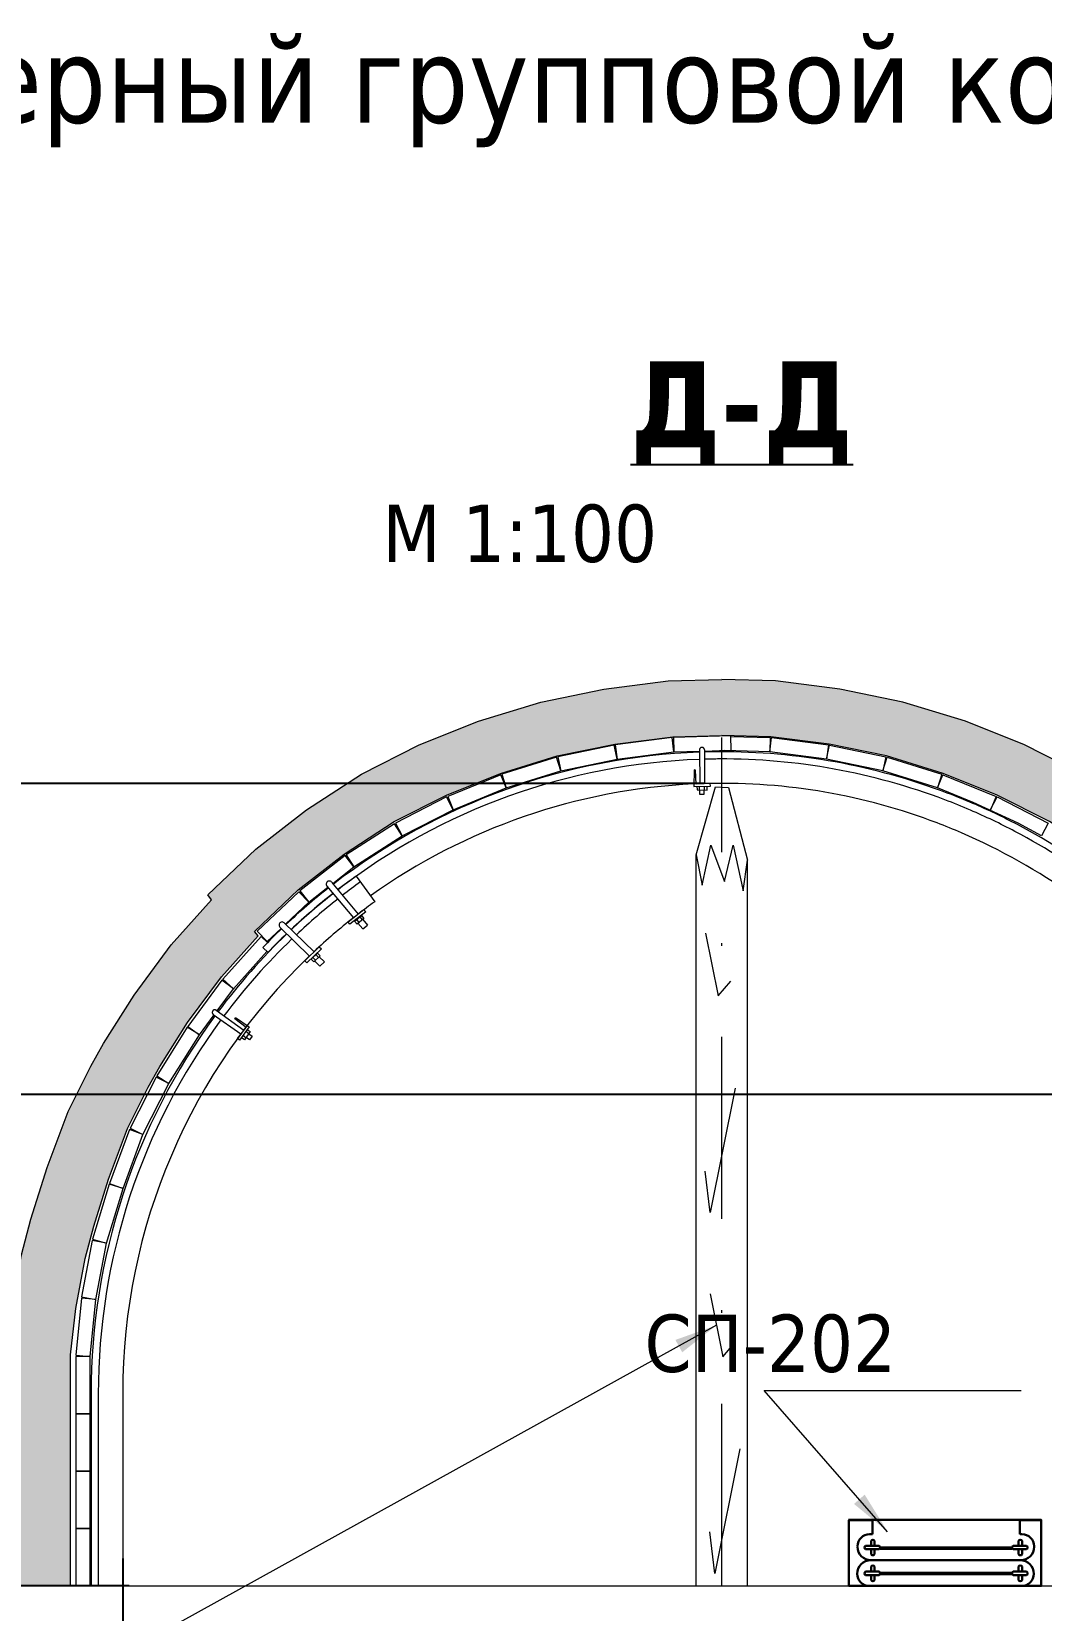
# Model space of a CAD drawing. Header units: millimetres. Extents: x 2161 to 3506, y -1213 to -250.
# Drawn here: x 2537.9 to 2573.1, y -492.8 to -437.8 of the extents above; entities that cross this region are included whole.
import ezdxf

# ---------------------------------------------------------------- set-up
doc = ezdxf.new("R2010")
doc.units = ezdxf.units.MM
for name, pattern in [('ACAD_ISO02W100', [15, 12, -3]), ('DASHED', [0.75, 0.5, -0.25]), ('штрихпунктирная2', [12.7, 6.35, -3.175, 0, -3.175])]:
    doc.linetypes.add(name, pattern=pattern)
doc.styles.add('стиль', font='TAHOMA.TTF')
doc.dimstyles.new('Копия DIN', dxfattribs={"dimtxt": 2, "dimasz": 2.5, "dimexe": 0.5, "dimexo": 0.625, "dimtad": 0, "dimdec": 0, "dimlfac": 100, "dimzin": 4, "dimdsep": 46, "dimtxsty": 'стиль', "dimcen": 2.5, "dimclre": 256, "dimclrt": 256, "dimadec": 0, "dimazin": 2, "dimtfac": 1, "dimtdec": 0, "dimtmove": 0, "dimatfit": 3, "dimfxl": 0, "dimtvp": 1, "dimtolj": 1, "dimtzin": 0, "dimlwd": 0, "dimarcsym": 0})

# ---------------------------------------------------------------- blocks, each defined once
blk = doc.blocks.new('*D399')
at = {"lineweight": -2}
for p, q in [((2541.085, -491.04), (2541.085, -495.893)), ((2582.885, -491.04), (2582.885, -495.893))]:
    blk.add_line(p, q, dxfattribs=at)
at = {"color": 0, "lineweight": 0}
blk.add_line((2542.585, -495.393), (2581.385, -495.393), dxfattribs=at)
at = {"color": 0, "lineweight": 15}
for points in [[(2542.585, -495.143), (2542.585, -495.643), (2541.085, -495.393)], [(2581.385, -495.143), (2581.385, -495.643), (2582.885, -495.393)]]:
    blk.add_solid(points, dxfattribs=at)
at = {"layer": 'Defpoints', "color": 0, "lineweight": 15}
for p in [(2541.085, -490.415), (2582.885, -490.415), (2582.885, -495.393)]:
    blk.add_point(p, dxfattribs=at)
at = {"lineweight": 15, "insert": (2561.972, -494.139), "char_height": 1.2, "attachment_point": 5, "style": 'стиль'}
blk.add_mtext('\\A1;4180', dxfattribs=at)
blk = doc.blocks.new('*D400')
at = {"lineweight": -2}
for p, q in [((2561.36, -463.996), (2530.493, -463.996)), ((2541.31, -491.993), (2530.493, -491.993))]:
    blk.add_line(p, q, dxfattribs=at)
at = {"color": 0, "lineweight": 0}
blk.add_line((2530.993, -490.493), (2530.993, -465.496), dxfattribs=at)
at = {"color": 0, "lineweight": 15}
for points in [[(2530.743, -465.496), (2531.243, -465.496), (2530.993, -463.996)], [(2530.743, -490.493), (2531.243, -490.493), (2530.993, -491.993)]]:
    blk.add_solid(points, dxfattribs=at)
at = {"layer": 'Defpoints', "color": 0, "lineweight": 15}
for p in [(2530.993, -463.996), (2561.985, -463.996), (2541.935, -491.993)]:
    blk.add_point(p, dxfattribs=at)
at = {"lineweight": 15, "insert": (2529.738, -480.085), "char_height": 1.2, "attachment_point": 5, "rotation": 90, "style": 'стиль'}
blk.add_mtext('\\A1;2800', dxfattribs=at)

msp = doc.modelspace()

# ---------------------------------------------------------------- hatches: boundary and pattern name
at = {"lineweight": 0}
h = msp.add_hatch(dxfattribs=at)
h.set_pattern_fill('GRAVEL', scale=0.1, style=0)
h.set_pattern_definition([(228.0128, (-905.2147, 573.1194), (-20.320017266, -22.86002809), [0.341721, -33.8305]), (184.9697, (-905.4433, 572.8654), (30.4800493062, 2.5399820754), [0.586405, -58.054]), (132.5104, (-906.0275, 572.8146), (25.399981518, -27.9400272925), [0.413482, -40.9347]), (267.2737, (-907.0181, 572.1796), (2.539988971, 50.7999836534), [0.534005, -52.8664]), (292.8337, (-907.0435, 571.6462), (-12.7000360555, 30.48001733), [0.523634, -51.8398]), (357.2737, (-906.8403, 571.1636), (-50.7999836534, 2.539988971), [0.534005, -52.8664]), (37.6942, (-906.3069, 571.1382), (-33.0200208612, -25.399977357), [0.706194, -69.9131]), (72.2553, (-905.7481, 571.57), (17.7800355655, 55.880016206), [0.66672, -66.0053]), (121.4296, (-905.5449, 572.205), (-20.3200052353, 33.01996116), [0.535813, -53.0455]), (175.2364, (-905.8243, 572.6622), (27.939978053, -2.539976163), [0.611713, -29.9739]), (222.3974, (-906.433895, 572.713004), (-30.4800009172, -27.9399636506), [0.791078, -78.3168]), (138.8141, (-904.5035, 572.1542), (-17.779988674, 15.239976557), [0.270005, -26.7306]), (171.4692, (-904.7067, 572.332), (33.0199495956, -5.0800128), [0.513682, -50.8546]), (225, (-905.2147, 572.4082), (-5e-16, -2.5399983), [0.359209, -3.23289]), (203.1986, (-905.3925, 572.713), (12.700042826, 5.080022274), [0.193441, -19.1506]), (291.8014, (-905.5703, 572.6368), (-2.54000178, 7.62000491), [0.273566, -13.4048]), (30.9638, (-905.4687, 572.3828), (7.619991955, 5.08000396), [0.44432, -14.3663]), (161.5651, (-905.0877, 572.6114), (5.08000232, -2.53999622), [0.321287, -7.7109]), (16.3895, (-907.0435, 572.6368), (25.400014014, 7.61998415), [0.450088, -44.5588]), (70.3462, (-906.6117, 572.7638), (-10.159971689, -27.9399604885), [0.377599, -37.3822]), (293.1986, (-905.0877, 573.1194), (-5.080022274, 12.700042826), [0.38688, -18.9572]), (343.6105, (-904.9353, 572.7638), (-25.400014014, 7.61998415), [0.450088, -44.5588]), (339.444, (-907.0435, 571.062), (-12.700015764, 5.079993836), [0.434035, -21.2677]), (294.7751, (-906.6371, 570.9096), (-12.699970404, 27.939987026), [0.363672, -36.0036]), (66.8014, (-905.0623, 570.5794), (5.080022274, 12.700042826), [0.38688, -18.9572]), (17.354, (-904.9099, 570.935), (-33.020001782, -10.1599846756), [0.425783, -42.1524]), (69.444, (-906.3069, 570.5794), (-5.079993836, -12.700015764), [0.217018, -21.4848]), (101.3099, (-905.2147, 570.5794), (-2.53998746, 10.15996746), [0.129515, -12.822]), (165.9638, (-905.2401, 570.7064), (7.62000535, -2.5399956), [0.523634, -9.94905]), (186.009, (-905.7481, 570.8334), (25.3999625444, 2.5399940685), [0.485267, -48.0414]), (303.6901, (-905.4687, 572.1542), (-2.54000087, 5.0799951), [0.366324, -8.79178]), (353.1572, (-905.2655, 571.8494), (43.1800178566, -5.0800227517), [0.639557, -63.316]), (60.9454, (-904.6305, 571.7732), (-10.159976366, -17.779957611), [0.261508, -25.8894]), (90, (-904.5035, 572.0018), (-2.54, 2.54), [0.1524, -2.3876]), (120.2564, (-905.7989, 570.9096), (10.159978467, -17.7799910325), [0.352867, -34.9339]), (48.0128, (-905.9767, 571.2144), (20.320017266, 22.86002809), [0.683443, -33.4888]), (0, (-905.5195, 571.7224), (2.54, 2.54), [0.6604, -1.8796]), (325.3048, (-904.8591, 571.7224), (-25.399955991, 17.7800016905), [0.40161, -39.7593]), (254.0546, (-904.5289, 571.4938), (-2.54000648, -10.160024203), [0.369829, -18.1217]), (207.646, (-904.6305, 571.1382), (-48.259983049, -25.4000159747), [0.602145, -59.6125]), (175.4261, (-905.1639, 570.8588), (-33.0200076047, 2.5399877112), [0.637029, -63.0658]), (175.4261, (-905.1639, 570.8588), (-33.0200076047, 2.5399877112), [0.637029, -63.0658])])
h.paths.add_polyline_path([(2586.347, -480.184), (2584.213, -480.676), (2584.519, -482.311), (2584.702, -483.937), (2584.702, -491.993), (2586.973, -491.993), (2586.973, -484.144), (2586.772, -482.355), (2586.414, -480.442)])
h.paths.add_polyline_path([(2579.254, -470.532), (2581.476, -470.019), (2581.189, -469.631), (2579.782, -468.056), (2579.917, -467.891), (2578.236, -466.296), (2576.476, -464.922), (2574.555, -463.679), (2572.548, -462.657), (2570.479, -461.833), (2568.301, -461.159), (2566.097, -460.707), (2563.86, -460.423), (2561.985, -460.37), (2560.11, -460.423), (2557.873, -460.707), (2555.669, -461.159), (2553.491, -461.833), (2551.422, -462.657), (2549.415, -463.679), (2547.494, -464.922), (2545.734, -466.296), (2544.053, -467.891), (2544.188, -468.056), (2542.781, -469.631), (2541.483, -471.386), (2540.414, -473.076), (2539.978, -473.861), (2539.18, -475.449), (2538.449, -477.401), (2537.882, -479.2), (2537.555, -480.442), (2537.198, -482.355), (2536.997, -484.144), (2536.997, -491.993), (2539.268, -491.993), (2539.268, -483.937), (2539.451, -482.311), (2539.776, -480.572), (2540.073, -479.442), (2540.589, -477.807), (2541.253, -476.033), (2541.978, -474.589), (2542.375, -473.875), (2543.347, -472.339), (2544.527, -470.743), (2545.806, -469.312), (2545.683, -469.161), (2547.211, -467.712), (2548.811, -466.462), (2550.558, -465.332), (2552.383, -464.403), (2554.263, -463.655), (2556.244, -463.042), (2558.247, -462.631), (2560.281, -462.373), (2561.985, -462.324), (2563.689, -462.373), (2565.723, -462.631), (2567.726, -463.042), (2569.707, -463.655), (2571.587, -464.403), (2573.412, -465.332), (2575.159, -466.462), (2576.759, -467.712), (2578.287, -469.161), (2578.164, -469.312)])

# ---------------------------------------------------------------- linework, layer by layer
at = {"color": 7, "linetype": 'штрихпунктирная2', "lineweight": 15}
msp.add_line((2561.985, -491.993), (2561.985, -462.396), dxfattribs=at)
at = {"color": 7, "lineweight": 15}
for p, q in [((2562.298, -462.36), (2563.672, -462.398)), ((2563.672, -462.398), (2563.658, -462.898)), ((2563.658, -462.898), (2562.076, -462.854)), ((2570.756, -464.668), (2569.509, -464.157)), ((2561.085, -491.993), (2561.085, -466.491)), ((2562.885, -491.993), (2562.885, -466.676)), ((2549.233, -467.233), (2549.875, -468.126)), ((2546.159, -469.9), (2545.972, -469.72)), ((2539.985, -485.263), (2539.985, -491.993)), ((2540.235, -485.263), (2540.235, -491.993)), ((2541.085, -485.263), (2541.085, -491.993)), ((2541.085, -491.993), (2539.985, -491.993)), ((2541.085, -491.993), (2582.885, -491.993))]:
    msp.add_line(p, q, dxfattribs=at)
at = {"linetype": 'Continuous', "lineweight": 9}
msp.add_line((2572.318, -465.38), (2570.756, -464.668), dxfattribs=at)
at = {"linetype": 'Continuous', "lineweight": 13}
for p, q in [((2548.209, -467.579), (2549.134, -468.689)), ((2548.372, -467.44), (2549.303, -468.558)), ((2549.501, -468.404), (2548.946, -468.836)), ((2549.565, -468.48), (2549.011, -468.912)), ((2549.353, -468.657), (2549.439, -468.763)), ((2549.501, -468.404), (2549.565, -468.48)), ((2546.572, -469.015), (2547.607, -470.024)), ((2546.572, -469.015), (2547.607, -470.024)), ((2546.719, -468.86), (2547.761, -469.876)), ((2546.719, -468.86), (2547.761, -469.876)), ((2549.011, -468.912), (2548.946, -468.836)), ((2549.241, -468.746), (2549.327, -468.852)), ((2549.293, -468.879), (2549.456, -469.075)), ((2549.456, -469.075), (2549.624, -468.943)), ((2549.46, -468.746), (2549.624, -468.943)), ((2547.941, -469.702), (2547.434, -470.19)), ((2547.941, -469.702), (2547.434, -470.19)), ((2548.014, -469.771), (2547.507, -470.259)), ((2548.014, -469.771), (2547.507, -470.259)), ((2547.941, -469.702), (2548.014, -469.771)), ((2547.507, -470.259), (2547.434, -470.19)), ((2547.719, -470.069), (2547.816, -470.166)), ((2547.784, -470.197), (2547.966, -470.374)), ((2547.821, -469.969), (2547.917, -470.066)), ((2547.821, -469.969), (2547.917, -470.066)), ((2547.869, -470.012), (2547.875, -470.018)), ((2547.936, -470.047), (2548.12, -470.225)), ((2547.936, -470.047), (2548.12, -470.225)), ((2547.966, -470.374), (2548.12, -470.225)), ((2547.966, -470.374), (2548.12, -470.225))]:
    msp.add_line(p, q, dxfattribs=at)
at = {"linetype": 'Continuous', "lineweight": 20}
msp.add_line((2547.941, -469.702), (2548.014, -469.771), dxfattribs=at)
at = {"linetype": 'ByBlock', "lineweight": -2}
msp.add_line((2161.234, -474.836), (2782.97, -474.836), dxfattribs=at)
at = {"linetype": 'Continuous', "lineweight": 30}
msp.add_line((2566.405, -489.69), (2573.12, -489.69), dxfattribs=at)
at = {"color": 0, "linetype": 'Continuous', "lineweight": 15}
for p, q in [((2566.72, -490.608), (2566.72, -490.63)), ((2572.48, -490.187), (2572.373, -490.187))]:
    msp.add_line(p, q, dxfattribs=at)
at = {"color": 7, "lineweight": 30}
for p, q in [((2567.469, -490.592), (2566.997, -490.592)), ((2567.469, -490.714), (2566.997, -490.714)), ((2567.189, -490.417), (2567.189, -490.592)), ((2567.189, -490.714), (2567.189, -490.889)), ((2567.311, -490.417), (2567.311, -490.592)), ((2567.311, -490.714), (2567.311, -490.889)), ((2572.616, -490.592), (2572.143, -490.592)), ((2572.616, -490.714), (2572.143, -490.714)), ((2572.336, -490.417), (2572.336, -490.592)), ((2572.336, -490.714), (2572.336, -490.889)), ((2572.457, -490.417), (2572.457, -490.592)), ((2572.457, -490.714), (2572.457, -490.889)), ((2567.469, -491.495), (2566.997, -491.495)), ((2567.469, -491.617), (2566.997, -491.617)), ((2567.189, -491.32), (2567.189, -491.495)), ((2567.189, -491.617), (2567.189, -491.792)), ((2567.311, -491.32), (2567.311, -491.495)), ((2567.311, -491.617), (2567.311, -491.792)), ((2572.616, -491.495), (2572.143, -491.495)), ((2572.616, -491.617), (2572.143, -491.617)), ((2572.336, -491.32), (2572.336, -491.495)), ((2572.336, -491.617), (2572.336, -491.792)), ((2572.457, -491.32), (2572.457, -491.495)), ((2572.457, -491.617), (2572.457, -491.792))]:
    msp.add_line(p, q, dxfattribs=at)
at = {"color": 0, "linetype": 'Continuous', "lineweight": 30}
for p, q in [((2567.243, -490.187), (2567.141, -490.187)), ((2567.188, -491.098), (2572.41, -491.098))]:
    msp.add_line(p, q, dxfattribs=at)
at = {"color": 7, "linetype": 'DASHED', "lineweight": 15}
msp.add_line((2573.125, -491.446), (2573.128, -491.446), dxfattribs=at)
at = {"color": 7, "lineweight": 0}
for points in [[(2536.997, -491.993), (2536.997, -484.144), (2537.198, -482.355), (2537.555, -480.442), (2537.882, -479.2), (2538.449, -477.401), (2539.18, -475.449), (2539.978, -473.861), (2540.414, -473.076), (2541.483, -471.386), (2542.781, -469.631), (2544.188, -468.056), (2544.053, -467.891), (2545.734, -466.296), (2547.494, -464.922), (2549.415, -463.679), (2551.422, -462.657), (2553.491, -461.833), (2555.669, -461.159), (2557.873, -460.707), (2560.11, -460.423), (2561.985, -460.37)], [(2581.476, -470.019), (2581.189, -469.631), (2579.782, -468.056), (2579.917, -467.891), (2578.236, -466.296), (2576.476, -464.922), (2574.555, -463.679), (2572.548, -462.657), (2570.479, -461.833), (2568.301, -461.159), (2566.097, -460.707), (2563.86, -460.423), (2561.985, -460.37)], [(2539.268, -491.993), (2539.268, -483.937), (2539.451, -482.311), (2539.776, -480.572), (2540.073, -479.442), (2540.589, -477.807), (2541.253, -476.033), (2541.978, -474.589), (2542.375, -473.875), (2543.347, -472.339), (2544.527, -470.743), (2545.806, -469.312), (2545.683, -469.161), (2547.211, -467.712), (2548.811, -466.462), (2550.558, -465.332), (2552.383, -464.403), (2554.263, -463.655), (2556.244, -463.042), (2558.247, -462.631), (2560.281, -462.373), (2561.985, -462.324)], [(2579.254, -470.532), (2578.164, -469.312), (2578.287, -469.161), (2576.759, -467.712), (2575.159, -466.462), (2573.412, -465.332), (2571.587, -464.403), (2569.707, -463.655), (2567.726, -463.042), (2565.723, -462.631), (2563.689, -462.373), (2561.985, -462.324)], [(2561.085, -466.491), (2561.763, -464.123), (2562.216, -464.136), (2562.885, -466.676)], [(2561.086, -466.487), (2561.299, -467.552), (2561.596, -466.152), (2562.081, -467.417), (2562.377, -466.152), (2562.727, -467.74), (2562.885, -466.676)], [(2561.412, -469.222), (2561.855, -471.413), (2562.297, -470.9)], [(2562.447, -474.625), (2561.582, -478.971), (2561.404, -477.522)], [(2561.575, -481.806), (2562.017, -483.997), (2562.46, -483.484)], [(2562.61, -487.209), (2561.745, -491.555), (2561.567, -490.106)], [(2539.268, -491.993), (2536.997, -491.993)]]:
    msp.add_lwpolyline(points, dxfattribs=at)
at = {"color": 7, "lineweight": 15}
for points in [[(2560.249, -462.402), (2558.265, -462.655), (2558.328, -463.151), (2560.312, -462.898), (2560.249, -462.402)], [(2562.298, -462.342), (2560.298, -462.398), (2560.312, -462.898), (2561.205, -462.873)], [(2561.9, -462.853), (2562.312, -462.842), (2562.298, -462.342)], [(2563.721, -462.402), (2565.705, -462.655), (2565.641, -463.151), (2563.658, -462.898), (2563.721, -462.402)], [(2556.223, -463.086), (2554.313, -463.679), (2554.461, -464.157), (2556.371, -463.563), (2556.223, -463.086)], [(2558.226, -462.662), (2556.268, -463.074), (2556.371, -463.563), (2558.328, -463.151), (2558.226, -462.662)], [(2561.381, -462.868), (2561.9, -462.853)], [(2565.744, -462.662), (2567.702, -463.074), (2567.599, -463.563), (2565.641, -463.151), (2565.744, -462.662)], [(2567.747, -463.086), (2569.657, -463.679), (2569.509, -464.157), (2567.599, -463.563), (2567.747, -463.086)], [(2554.272, -463.694), (2552.421, -464.452), (2552.611, -464.915), (2554.461, -464.157), (2554.272, -463.694)], [(2569.509, -464.157), (2569.698, -463.694)], [(2569.698, -463.694), (2571.549, -464.452), (2571.359, -464.915)], [(2552.382, -464.47), (2550.604, -465.385), (2550.832, -465.83), (2552.611, -464.915), (2552.382, -464.47)], [(2571.35, -464.933), (2571.588, -464.47)], [(2571.588, -464.47), (2573.366, -465.385), (2573.138, -465.83), (2572.318, -465.38)], [(2550.562, -465.409), (2548.879, -466.49), (2549.149, -466.91), (2550.832, -465.83), (2550.562, -465.409)], [(2548.841, -466.517), (2547.266, -467.749), (2547.574, -468.143), (2548.243, -467.62)], [(2548.412, -467.488), (2549.149, -466.91), (2548.841, -466.517)], [(2547.23, -467.78), (2545.779, -469.156), (2546.123, -469.519), (2546.612, -469.055)], [(2546.768, -468.907), (2547.574, -468.143), (2547.23, -467.78)], [(2545.91, -469.338), (2544.573, -470.825), (2544.945, -471.16), (2546.115, -469.858)], [(2546.141, -469.546), (2545.91, -469.338)], [(2544.542, -470.863), (2543.357, -472.474), (2543.759, -472.771), (2544.271, -472.075)], [(2544.376, -471.933), (2544.945, -471.16), (2544.542, -470.863)], [(2543.335, -472.506), (2542.276, -474.203), (2542.7, -474.467), (2543.759, -472.771), (2543.335, -472.506)], [(2542.255, -474.24), (2541.346, -476.022), (2541.792, -476.249), (2542.7, -474.467), (2542.255, -474.24)], [(2541.323, -476.075), (2540.627, -477.95), (2541.096, -478.124), (2541.792, -476.249), (2541.323, -476.075)], [(2540.617, -477.979), (2540.036, -479.893), (2540.515, -480.038), (2541.096, -478.124), (2540.617, -477.979)], [(2540.023, -479.945), (2539.652, -481.91), (2540.144, -482.003), (2540.515, -480.038), (2540.023, -479.945)], [(2539.646, -481.953), (2539.447, -483.943), (2539.945, -483.993), (2540.144, -482.003), (2539.646, -481.953)], [(2539.445, -483.993), (2539.445, -485.993), (2539.945, -485.993), (2539.945, -483.993), (2539.445, -483.993)], [(2539.445, -485.993), (2539.445, -487.993), (2539.945, -487.993), (2539.945, -485.993), (2539.445, -485.993)], [(2539.445, -487.993), (2539.445, -489.993), (2539.945, -489.993), (2539.945, -487.993), (2539.445, -487.993)], [(2539.445, -489.993), (2539.445, -491.993), (2539.945, -491.993), (2539.945, -489.993), (2539.445, -489.993)], [(2573.125, -491.658), (2573.128, -491.658)]]:
    msp.add_lwpolyline(points, dxfattribs=at)
at = {"linetype": 'ACAD_ISO02W100', "lineweight": 0, "ltscale": 0.3}
for points in [[(2561.205, -462.82), (2561.215, -464.014)], [(2561.381, -462.83), (2561.375, -464.006)], [(2561.574, -464.006), (2561.085, -464.023), (2561.064, -463.533), (2561.021, -463.527), (2561.007, -464.102), (2561.585, -464.092), (2561.574, -464.006)], [(2561.118, -464.1), (2561.121, -464.228), (2561.475, -464.232), (2561.472, -464.094)], [(2561.208, -464.229), (2561.21, -464.098)], [(2561.208, -464.229), (2561.211, -464.375), (2561.367, -464.372), (2561.368, -464.231)], [(2561.384, -464.231), (2561.382, -464.095)], [(2544.34, -471.907), (2545.305, -472.61)], [(2544.246, -472.057), (2545.207, -472.735)], [(2545.091, -472.897), (2545.388, -472.508), (2545.002, -472.207), (2545.022, -472.168), (2545.498, -472.491), (2545.154, -472.956), (2545.091, -472.897)], [(2545.432, -472.58), (2545.535, -472.657), (2545.332, -472.947), (2545.221, -472.865)], [(2545.384, -472.873), (2545.275, -472.793)], [(2545.485, -472.729), (2545.377, -472.654)], [(2545.485, -472.729), (2545.602, -472.816), (2545.509, -472.941), (2545.393, -472.86)]]:
    msp.add_lwpolyline(points, dxfattribs=at)
at = {"linetype": 'Continuous', "lineweight": 13}
for points in [[(2549.498, -468.715), (2549.259, -468.907), (2549.174, -468.8), (2549.413, -468.609)], [(2547.971, -470.012), (2547.753, -470.227), (2547.657, -470.13), (2547.876, -469.915)], [(2547.971, -470.012), (2547.753, -470.227), (2547.657, -470.13), (2547.876, -469.915)]]:
    msp.add_lwpolyline(points, close=True, dxfattribs=at)
at = {"linetype": 'Continuous', "lineweight": 30}
for points in [[(2567.243, -489.694), (2566.418, -489.694), (2566.418, -491.993), (2573.125, -491.993), (2573.125, -489.694), (2572.385, -489.694)], [(2567.243, -490.187), (2567.243, -489.694)], [(2572.385, -489.694), (2572.385, -490.187)]]:
    msp.add_lwpolyline(points, dxfattribs=at)
at = {"color": 0, "linetype": 'Continuous', "lineweight": 50}
for points in [[(2567.502, -490.671), (2572.11, -490.671)], [(2567.504, -491.558), (2572.108, -491.558)]]:
    msp.add_lwpolyline(points, dxfattribs=at)
at = {"color": 0, "linetype": 'Continuous', "lineweight": 30}
for points in [[(2572.397, -490.187), (2572.455, -490.187, -0.414214), (2572.877, -490.608), (2572.877, -490.65)], [(2567.881, -491.098), (2567.175, -491.098, 0.414214), (2566.707, -491.566), (2566.707, -491.572, 0.414214), (2567.129, -491.993), (2572.444, -491.993, 0.414214), (2572.865, -491.572), (2572.865, -491.566, 0.414214), (2572.397, -491.098), (2571.893, -491.098)]]:
    msp.add_lwpolyline(points, format="xyb", dxfattribs=at)
at = {"color": 7, "lineweight": 15}
for centre, radius, start, end in [((2561.985, -485.096), 22.2, 92.0123, 127.6228), ((2561.985, -485.096), 21.95, 92.0293, 127.5981), ((2561.985, -485.096), 21.95, 90.214, 91.5813), ((2561.985, -485.096), 22.2, 90.2175, 91.56), ((2561.985, -485.096), 22.2, 69.2552, 90.2175), ((2561.985, -485.096), 21.95, 69.2343, 90.214), ((2561.985, -485.096), 21.1, 92.6508, 125.5147), ((2561.985, -485.096), 21.1, 90.7609, 92.4464), ((2561.985, -485.096), 21.1, 69.1596, 91.2195), ((2561.985, -485.096), 21.95, 66.7379, 69.2343), ((2561.985, -485.096), 22.2, 66.7612, 69.2552), ((2561.985, -485.096), 22.2, 62.3225, 66.7612), ((2561.985, -485.096), 21.1, 66.6548, 69.1596), ((2561.985, -485.096), 21.95, 62.2458, 66.7379), ((2561.985, -485.096), 21.1, 54.4853, 66.6548), ((2561.985, -485.096), 21.95, 52.4019, 62.2458), ((2561.985, -485.096), 22.2, 52.3772, 62.3225), ((2548.291, -467.51), 0.107, 39.3586, 220.2226), ((2562.185, -485.263), 22.2, 125.6912, 127.7436), ((2562.185, -485.263), 21.95, 125.6912, 127.7203), ((2561.985, -485.096), 22.2, 128.1759, 133.2259), ((2561.985, -485.096), 21.95, 128.1573, 133.1975), ((2562.185, -485.263), 22.2, 128.2965, 133.2777), ((2562.185, -485.263), 21.95, 128.2793, 133.2498), ((2562.185, -485.263), 21.1, 125.6912, 127.6369), ((2562.185, -485.263), 21.1, 128.2177, 133.1501), ((2561.985, -485.096), 22.2, 133.7792, 136.1625), ((2561.985, -485.096), 21.95, 133.7568, 136.1625), ((2546.646, -468.938), 0.107, 45.2923, 226.1563), ((2562.185, -485.263), 22.2, 133.8308, 143.1839), ((2562.185, -485.263), 21.95, 133.809, 143.1752), ((2562.185, -485.263), 21.1, 133.7311, 180), ((2562.185, -485.263), 22.2, 143.6361, 180.0674), ((2562.185, -485.263), 21.95, 143.623, 180.065)]:
    msp.add_arc(centre, radius, start, end, dxfattribs=at)
at = {"linetype": 'ACAD_ISO02W100', "lineweight": 0, "ltscale": 0.3}
for centre, radius, start, end in [((2561.292, -462.831), 0.0885, 0.1159, 172.9694), ((2561.287, -484.948), 20.939, 89.7677, 90.5547), ((2544.298, -471.985), 0.0885, 61.5043, 234.3578), ((2562.301, -484.832), 20.939, 143.9191, 144.706)]:
    msp.add_arc(centre, radius, start, end, dxfattribs=at)
at = {"color": 0, "linetype": 'Continuous', "lineweight": 30}
for centre, radius, start, end in [((2567.141, -490.608), 0.421, 90, 180), ((2567.188, -490.63), 0.468, 180, 270), ((2572.41, -490.63), 0.468, 270, 0)]:
    msp.add_arc(centre, radius, start, end, dxfattribs=at)
at = {"color": 7, "lineweight": 30}
for centre, start, end in [((2567.032, -490.653), 119.8267, 240.1733), ((2567.25, -490.452), 29.8267, 150.1733), ((2567.434, -490.653), 299.8267, 60.1733), ((2572.178, -490.653), 119.8267, 240.1733), ((2572.397, -490.452), 29.8267, 150.1733), ((2572.581, -490.653), 299.8267, 60.1733), ((2567.25, -490.854), 209.8267, 330.1733), ((2572.397, -490.854), 209.8267, 330.1733), ((2567.032, -491.556), 119.8267, 240.1733), ((2567.25, -491.355), 29.8267, 150.1733), ((2567.25, -491.757), 209.8267, 330.1733), ((2567.434, -491.556), 299.8267, 60.1733), ((2572.178, -491.556), 119.8267, 240.1733), ((2572.397, -491.355), 29.8267, 150.1733), ((2572.397, -491.757), 209.8267, 330.1733), ((2572.581, -491.556), 299.8267, 60.1733)]:
    msp.add_arc(centre, 0.0701, start, end, dxfattribs=at)

# ---------------------------------------------------------------- texts
at = {"color": 7, "attachment_point": 1, "style": 'стиль'}
for s, insert, char_height, width in [('\\A1;{\\W5.55545; }Северный групповой конвейерный штрек пл. {\\fTimes New Roman|b1|i1|c0|p18;l\\H0.7x;\\S^ 1;\\H1.4286x; }гор. 622 м{\\fTimes New Roman|b1|i1|c0|p18;\\H0.7x;\\S^ 1;}', (2523.107, -437.951), 3, 125.89643), ('\\A1;{\\fTahoma|b1|i0|c204|p34;\\W9.7524;\\L     \\W1;Д-Д\\P\\fTahoma|b0|i0|c204|p34;\\H0.66667x;\\W9.7959;\\l       \\W1;М 1:100\\fTahoma|b1|i0|c204|p34;\\H1.5x;\\L\\P\\W8.6787;      }', (2498.713, -449.272), 3, 125.89643), ('{\\W8.2039;     }СП-202', (2528.523, -482.527), 2, 79.3281)]:
    msp.add_mtext(s, dxfattribs=dict(at, insert=insert, char_height=char_height, width=width))

# ---------------------------------------------------------------- dimensions: what is measured, and where the dimension line sits
at = {"color": 7, "lineweight": 15}
dim = msp.add_linear_dim(base=(2530.993, -463.996), p1=(2541.935, -491.993), p2=(2561.985, -463.996), angle=90, dimstyle='Копия DIN', override={"dimtxt": 1.2, "dimasz": 1.5}, dxfattribs=at)
dim.commit()
dim.dimension.update_dxf_attribs({"geometry": '*D400', "text_midpoint": (2530.993, -480.085), "dimtype": 160})
dim = msp.add_linear_dim(base=(2582.885, -495.393), p1=(2541.085, -490.415), p2=(2582.885, -490.415), dimstyle='Копия DIN', override={"dimtxt": 1.2, "dimasz": 1.5}, dxfattribs=at)
dim.commit()
dim.dimension.update_dxf_attribs({"geometry": '*D399', "text_midpoint": (2561.972, -495.393), "dimtype": 160})

# ---------------------------------------------------------------- leaders
at = {"color": 7, "lineweight": 0}
for points in [[(2561.796, -482.901), (2535.342, -497.54), (2501.014, -497.54)], [(2567.768, -490.101), (2563.467, -485.176), (2572.427, -485.176)]]:
    msp.add_leader(points, dimstyle='Копия DIN', override={"dimtxt": 1.2, "dimasz": 1.5, "dimgap": 0.625, "dimtad": 0}, dxfattribs=at)

doc.saveas('drawing.dxf')
